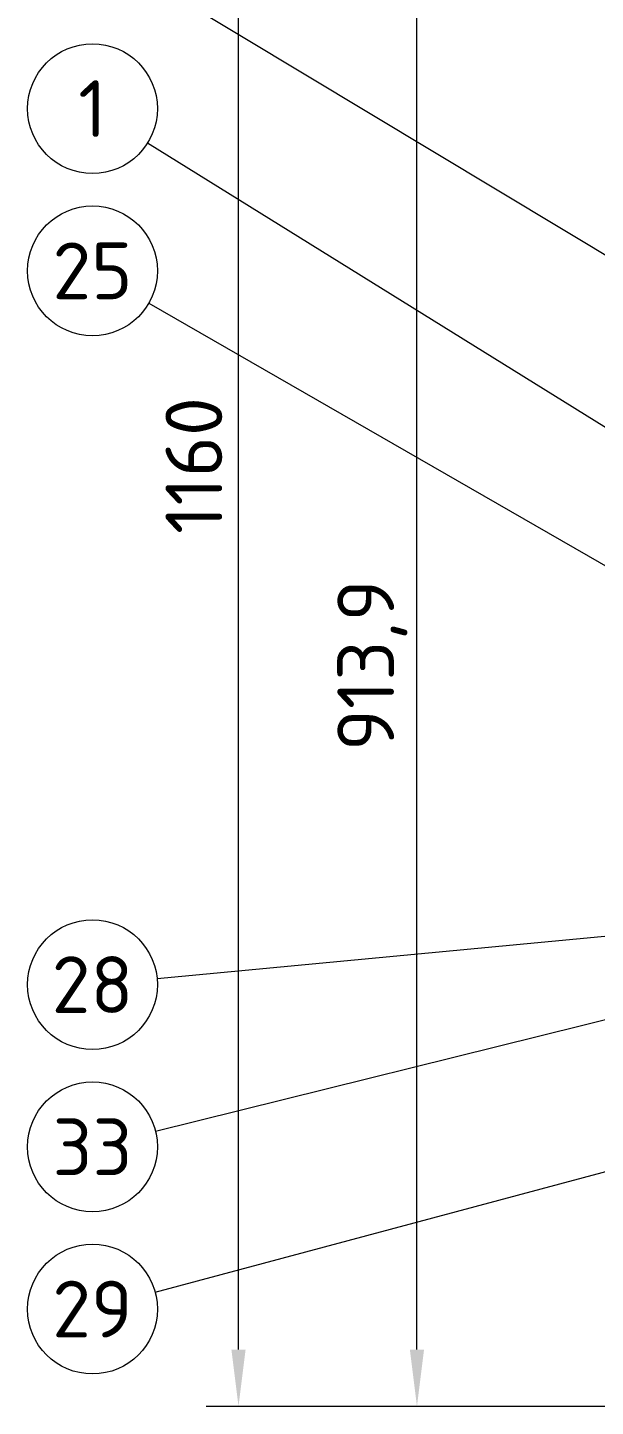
# Model space of a CAD drawing. Header units: millimetres. Extents: x 0 to 2382, y 0 to 420.
# Drawn here: x 102 to 137, y 213.5 to 298.5 of the extents above; entities that cross this region are included whole.
import ezdxf
from ezdxf.enums import TextEntityAlignment as Align

# ---------------------------------------------------------------- set-up
doc = ezdxf.new("R2010")
doc.units = ezdxf.units.MM
for name, color, linetype, lineweight in [('04-COTA', 3, 'CONTINUOUS', 18), ('06-TEXTO', 7, 'CONTINUOUS', 25), ('08-FINA', 5, 'CONTINUOUS', 18)]:
    doc.layers.add(name, color=color, linetype=linetype, lineweight=lineweight)
doc.styles.add('ISO3098', font='isocpeur.ttf')
doc.dimstyles.new('FLAMA-IRAM', dxfattribs={"dimtxt": 3.5, "dimasz": 3.5, "dimexe": 2, "dimexo": 1.5, "dimgap": 1, "dimtad": 1, "dimdec": 1, "dimtxsty": 'ISO3098', "dimblk": 'IRAM_FLECHA', "dimblk1": 'IRAM_FLECHA', "dimblk2": 'IRAM_FLECHA', "dimcen": 2.5, "dimclrd": 256, "dimclre": 256, "dimclrt": 256, "dimazin": 3, "dimtfac": 1, "dimtmove": 0, "dimatfit": 3, "dimlwd": 18, "dimlwe": 18})

# ---------------------------------------------------------------- blocks, each defined once
blk = doc.blocks.new('IRAM_FLECHA')
blk.add_solid([(0, 0), (-1, 0.125), (-1, -0.125)])

msp = doc.modelspace()

# ---------------------------------------------------------------- linework, layer by layer
at = {"layer": '08-FINA'}
for p, q in [((109.427, 301.437), (147.059, 278.79)), ((109.398, 291.389), (154.2, 263.55)), ((109.467, 281.505), (148.676, 258.95)), ((109.982, 239.878), (143.737, 243.078)), ((109.882, 230.463), (150.8, 240.61)), ((109.864, 220.536), (144.302, 229.768))]:
    msp.add_line(p, q, dxfattribs=at)
for centre in [(106, 293.5), (106, 283.5), (106, 239.5), (106, 229.5), (106, 219.5)]:
    msp.add_circle(centre, 4, dxfattribs=at)

# ---------------------------------------------------------------- texts
at = {"layer": '06-TEXTO', "style": 'ISO3098'}
for s, p in [('1', (106, 293.5)), ('25', (106, 283.5)), ('28', (106, 239.5)), ('33', (106, 229.5)), ('29', (106, 219.5))]:
    msp.add_text(s, height=3.5, dxfattribs=at).set_placement(p, align=Align.MIDDLE_CENTER)

# ---------------------------------------------------------------- dimensions: what is measured, and where the dimension line sits
at = {"layer": '04-COTA'}
for base, p1, p2 in [((115, 213.5), (137, 213.5), (137, 329.5)), ((126, 213.5), (147, 213.5), (160, 304.887))]:
    msp.add_linear_dim(base=base, p1=p1, p2=p2, angle=90, dimstyle='FLAMA-IRAM', override={"dimlfac": 10}, dxfattribs=at).render()

doc.saveas('drawing.dxf')
